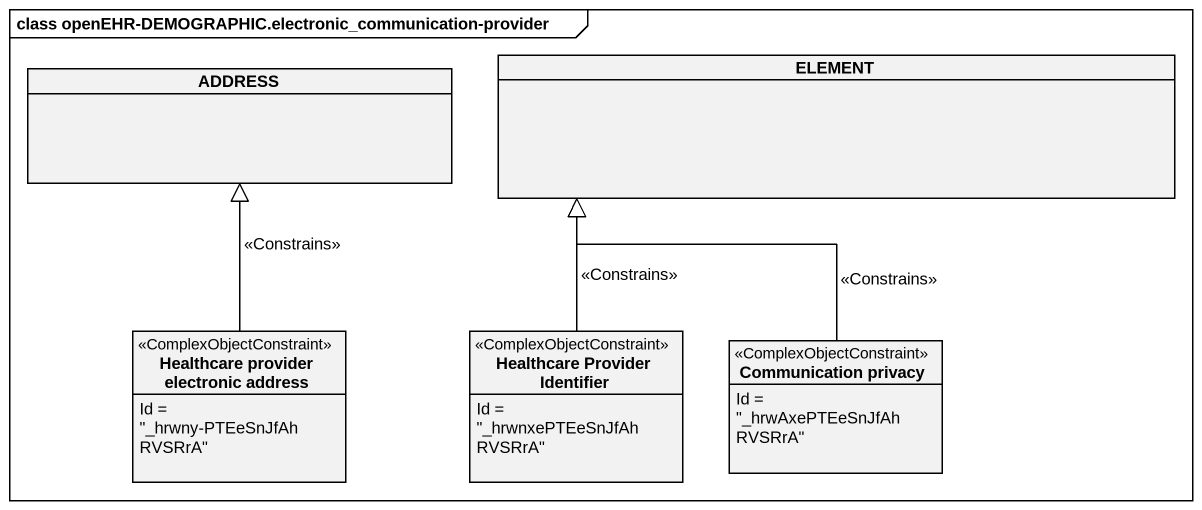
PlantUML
@startuml
mainframe class openEHR-DEMOGRAPHIC.electronic_communication-provider
hide circle
hide empty members
class ADDRESS
class ELEMENT
class "Healthcare provider electronic address" as Healthcare_provider <<ComplexObjectConstraint>> {
  Id = "_hrwny-PTEeSnJfAhRVSRrA"
}
class "Healthcare Provider Identifier" as Healthcare_Provider <<ComplexObjectConstraint>> {
  Id = "_hrwnxePTEeSnJfAhRVSRrA"
}
class "Communication privacy" as Communication_privacy <<ComplexObjectConstraint>> {
  Id = "_hrwAxePTEeSnJfAhRVSRrA"
}
Healthcare_provider -up-|> ADDRESS : <<Constrains>>
Healthcare_Provider -up-|> ELEMENT : <<Constrains>>
Communication_privacy -up-|> ELEMENT : <<Constrains>>
@enduml
